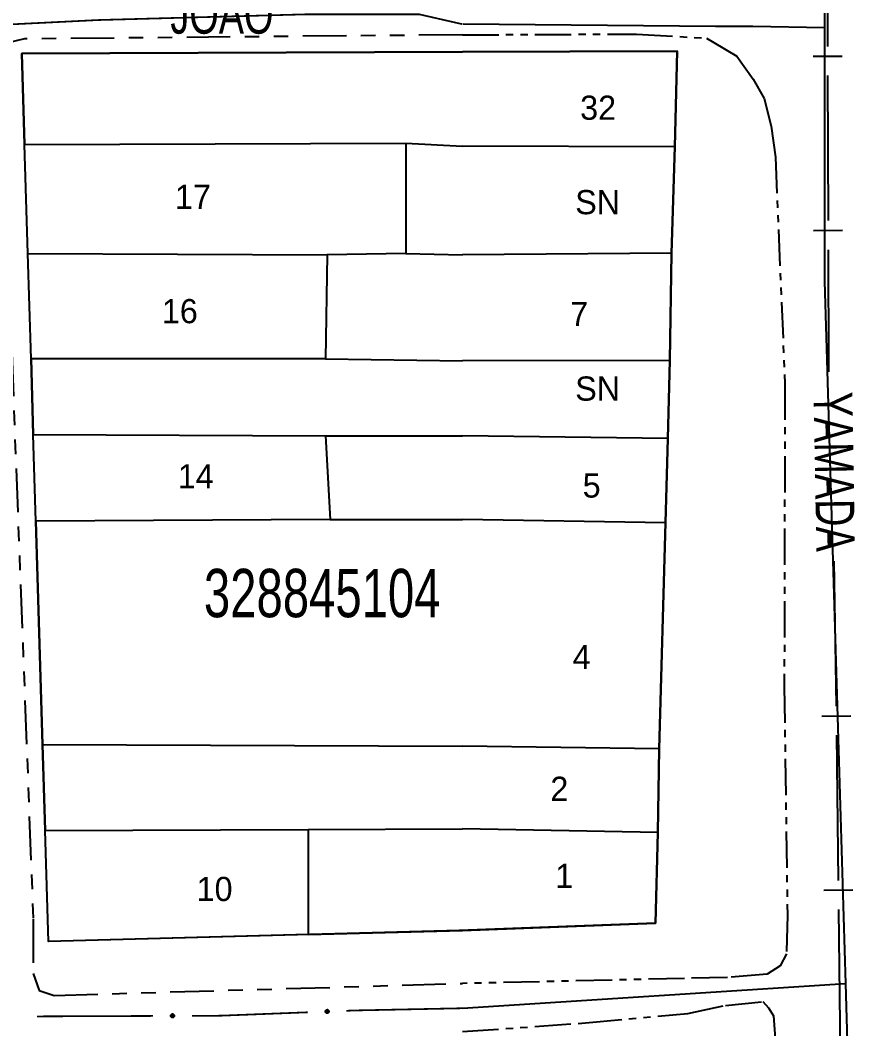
# Model space of a CAD drawing. Extents: x 203604 to 204690, y 4848469 to 4850418.
# Drawn here: x 204591.3 to 204677.6, y 4848731 to 4848835.2 of the extents above; entities that cross this region are included whole.
import ezdxf
from ezdxf.enums import TextEntityAlignment as Align

# ---------------------------------------------------------------- set-up
doc = ezdxf.new("R2010")
doc.units = 0
doc.header["$LTSCALE"] = 1.5
doc.header["$MEASUREMENT"] = 0
doc.linetypes.add('PHANTOMX2', pattern=[5, 2.5, -0.5, 0.5, -0.5, 0.5, -0.5])
doc.linetypes.add('TRACO_25', pattern=[8, 3, -1, 1, -1, 1, -1])
for name, color, linetype in [('CD_MALHA_LOTES', 7, 'CONTINUOUS'), ('CD_TXT_QUADRA', 2, 'CONTINUOUS'), ('LM-LIM-SETOR-FISCAL', 7, 'CONTINUOUS'), ('RU-QUADRA', 210, 'CONTINUOUS'), ('SV-EIXO-ROD-ESTR', 7, 'CONTINUOUS'), ('SV-EIXO-RUA-N-PAV', 6, 'CONTINUOUS'), ('SV-EST-M-N-PAV', 1, 'PHANTOMX2'), ('SV-RUA-NAO-PAV', 7, 'CONTINUOUS'), ('SV-RUA-NAO-PAV-S-GUIA-C-GUIA', 7, 'PHANTOMX2'), ('SV-TXT-EST-M-N-PAV', 7, 'CONTINUOUS'), ('SV-TXT-RUA-N-PAV', 7, 'CONTINUOUS'), ('Th_NmrPort', 7, 'CONTINUOUS')]:
    doc.layers.add(name, color=color, linetype=linetype)
doc.styles.add('ARIAL', font='ARIAL.SHX')

msp = doc.modelspace()

# ---------------------------------------------------------------- linework, layer by layer
at = {"layer": 'CD_MALHA_LOTES', "linetype": 'Continuous', "flags": 128}
for points in [[(204637, 4848831.95), (204591.43, 4848831.78)], [(204591.43, 4848831.78), (204591.71, 4848822.35)], [(204591.71, 4848822.35), (204631.14, 4848822.51)], [(204592.05, 4848811.1), (204591.71, 4848822.35)], [(204631.14, 4848822.51), (204636.99, 4848822.18)], [(204631.14, 4848822.51), (204631.14, 4848811.11)], [(204592.05, 4848811.1), (204623, 4848810.95)], [(204592.38, 4848800.2), (204592.05, 4848811.1)], [(204623, 4848810.95), (204622.84, 4848800.21)], [(204631.14, 4848811.11), (204623, 4848810.95)], [(204631.14, 4848811.11), (204636.99, 4848810.95)], [(204622.84, 4848800.21), (204592.38, 4848800.2)], [(204592.38, 4848800.2), (204592.62, 4848792.38)], [(204622.84, 4848800.21), (204636.99, 4848800)], [(204592.62, 4848792.38), (204622.84, 4848792.24)], [(204592.89, 4848783.44), (204592.62, 4848792.38)], [(204622.84, 4848792.24), (204636.99, 4848792.24)], [(204622.84, 4848792.24), (204623.33, 4848783.61)], [(204623.33, 4848783.61), (204592.89, 4848783.44)], [(204623.33, 4848783.61), (204636.99, 4848783.61)], [(204592.89, 4848783.44), (204593.58, 4848760.33)], [(204593.58, 4848760.33), (204636.99, 4848760.17)], [(204593.58, 4848760.33), (204593.85, 4848751.44)], [(204593.85, 4848751.44), (204621.04, 4848751.55)], [(204594.19, 4848739.99), (204593.85, 4848751.44)], [(204621.04, 4848751.55), (204621.03, 4848740.71)], [(204621.04, 4848751.55), (204636.99, 4848751.61)], [(204621.03, 4848740.71), (204636.99, 4848741.13)], [(204621.03, 4848740.71), (204594.19, 4848739.99)]]:
    msp.add_lwpolyline(points, dxfattribs=at)
at = {"layer": 'CD_MALHA_LOTES', "linetype": 'Continuous'}
for points in [[(204659.21, 4848832.01), (204637, 4848831.95)], [(204658.96, 4848822.12), (204659.21, 4848832.01)], [(204658.96, 4848822.12), (204636.99, 4848822.18)], [(204658.63, 4848811.14), (204658.96, 4848822.12)], [(204658.63, 4848811.14), (204636.99, 4848810.95)], [(204658.43, 4848800.04), (204658.63, 4848811.14)], [(204658.43, 4848800.04), (204636.99, 4848800)], [(204658.24, 4848791.98), (204658.43, 4848800.04)], [(204658.24, 4848791.98), (204636.99, 4848792.24)], [(204657.99, 4848783.26), (204658.24, 4848791.98)], [(204657.99, 4848783.26), (204636.99, 4848783.61)], [(204657.34, 4848759.89), (204657.99, 4848783.26)], [(204657.34, 4848759.89), (204636.99, 4848760.17)], [(204657.21, 4848751.25), (204657.34, 4848759.89)], [(204657.21, 4848751.25), (204636.99, 4848751.61)], [(204656.97, 4848741.89), (204657.21, 4848751.25)], [(204636.99, 4848741.13), (204656.97, 4848741.89)]]:
    msp.add_lwpolyline(points, dxfattribs=at)
at = {"layer": 'LM-LIM-SETOR-FISCAL'}
for p, q in [((204674.702094, 4848847.493015), (204674.748731, 4848832.493088)), ((204673.251847, 4848831.488429), (204676.251832, 4848831.497756)), ((204674.758058, 4848829.493102), (204674.804694, 4848814.493175)), ((204673.307811, 4848813.488516), (204676.307796, 4848813.497843)), ((204674.814022, 4848811.493189), (204674.851331, 4848799.493247)), ((204674.851331, 4848799.493247), (204674.853267, 4848798.870577)), ((204675.402279, 4848779.289153), (204675.632642, 4848764.290922)), ((204674.148177, 4848763.268004), (204677.147823, 4848763.314076)), ((204675.678715, 4848761.291276), (204675.724788, 4848758.29163)), ((204675.724788, 4848758.29163), (204675.726067, 4848758.20837)), ((204675.726067, 4848758.20837), (204675.853511, 4848746.292321)), ((204674.364291, 4848745.276336), (204677.36412, 4848745.30842)), ((204675.885595, 4848743.292493), (204676.046013, 4848728.29335))]:
    msp.add_line(p, q, dxfattribs=at)
at = {"layer": 'RU-QUADRA', "linetype": 'Continuous', "flags": 128}
msp.add_lwpolyline([(204636.67, 4848741.13), (204594.19, 4848739.99), (204593.85, 4848751.44), (204593.58, 4848760.33), (204592.89, 4848783.44), (204592.62, 4848792.38), (204592.38, 4848800.2), (204592.05, 4848811.1), (204591.71, 4848822.35), (204591.43, 4848831.78), (204637, 4848831.95), (204659.21, 4848832.01), (204658.96, 4848822.12), (204658.63, 4848811.14), (204658.43, 4848800.04), (204658.24, 4848791.98), (204657.99, 4848783.26), (204657.34, 4848759.89), (204657.21, 4848751.25), (204656.97, 4848741.89), (204636.67, 4848741.13)], dxfattribs=at)
at = {"layer": 'SV-EIXO-ROD-ESTR'}
for p, q in [((204674.433426, 4848902.638272), (204674.433426, 4848834.419724)), ((204674.433426, 4848834.419724), (204674.433426, 4848829.35437)), ((204674.433426, 4848829.35437), (204674.433426, 4848808.187971)), ((204674.433426, 4848808.187971), (204675.673645, 4848766.640629)), ((204675.673645, 4848766.640629), (204676.599379, 4848735.62853)), ((204676.599379, 4848735.62853), (204677.376882, 4848709.582204))]:
    msp.add_line(p, q, dxfattribs=at)
at = {"layer": 'SV-EIXO-RUA-N-PAV'}
for p, q in [((204663.165733, 4848834.57694), (204637.08, 4848834.81)), ((204667.031501, 4848834.549215), (204663.165733, 4848834.57694)), ((204674.433426, 4848834.419724), (204667.031501, 4848834.549215)), ((204636.999446, 4848733.078714), (204676.599379, 4848735.62853))]:
    msp.add_line(p, q, dxfattribs=at)
at = {"layer": 'SV-EIXO-RUA-N-PAV', "linetype": 'TRACO_25', "const_width": 0.18, "flags": 128}
msp.add_lwpolyline([(204413.67, 4848833.33), (204453.77, 4848833.33), (204472.4, 4848833.63), (204484.58, 4848833.63), (204514.7, 4848833.83), (204529.32, 4848834.08), (204534.21, 4848834.23), (204567.8, 4848834.13), (204586.41, 4848834.59), (204599.31, 4848835.23), (204620.81, 4848835.82), (204632.53, 4848835.82), (204637, 4848834.8)], dxfattribs=at)
at = {"layer": 'SV-EIXO-RUA-N-PAV', "const_width": 0.18}
for points in [[(204621.00602, 4848732.66268), (204612.012882, 4848732.311282)], [(204625.8, 4848732.85), (204625.00297, 4848732.818857)], [(204626.002319, 4848732.85415), (204625.8, 4848732.85)], [(204637, 4848733.08), (204626.002319, 4848732.85415)], [(204605.012958, 4848732.283538), (204593.013044, 4848732.237961)], [(204611.98, 4848732.31), (204609.012929, 4848732.298731)], [(204612.012882, 4848732.311282), (204611.98, 4848732.31)]]:
    msp.add_lwpolyline(points, dxfattribs=at)
at = {"layer": 'SV-EIXO-RUA-N-PAV'}
for points in [[(204623.152364, 4848732.636382), (204623.119669, 4848732.600007), (204623.084131, 4848732.575431), (204623.048591, 4848732.563464), (204623.014429, 4848732.561079), (204622.979203, 4848732.562575), (204622.944022, 4848732.571918), (204622.907271, 4848732.590938), (204622.870552, 4848732.623479), (204622.847769, 4848732.661538), (204622.834173, 4848732.695754), (204622.829634, 4848732.731233), (204622.831661, 4848732.765429), (204622.842575, 4848732.801652), (204622.862213, 4848732.838707), (204622.895828, 4848732.874837), (204622.930833, 4848732.898692), (204622.965513, 4848732.909364), (204623.001211, 4848732.913702), (204623.037154, 4848732.911743), (204623.071637, 4848732.902373), (204623.10891, 4848732.882533), (204623.14413, 4848732.848882), (204623.168321, 4848732.81424), (204623.179478, 4848732.77972), (204623.182956, 4848732.744479), (204623.181886, 4848732.70913), (204623.173966, 4848732.673373), (204623.152364, 4848732.636382)], [(204607.157041, 4848732.181601), (204607.123084, 4848732.146401), (204607.086702, 4848732.123093), (204607.050763, 4848732.112386), (204607.016537, 4848732.111206), (204606.981386, 4848732.113943), (204606.946556, 4848732.124521), (204606.910499, 4848732.144824), (204606.87495, 4848732.178639), (204606.853522, 4848732.217478), (204606.84114, 4848732.252151), (204606.837855, 4848732.287769), (204606.841086, 4848732.321872), (204606.85327, 4848732.357688), (204606.874202, 4848732.394028), (204606.909069, 4848732.42895), (204606.944894, 4848732.451557), (204606.979928, 4848732.461), (204607.015757, 4848732.464076), (204607.051609, 4848732.460852), (204607.08574, 4848732.450272), (204607.12229, 4848732.42913), (204607.156303, 4848732.394259), (204607.179258, 4848732.358786), (204607.18919, 4848732.323894), (204607.191425, 4848732.288552), (204607.189109, 4848732.253263), (204607.179933, 4848732.217808), (204607.157041, 4848732.181601)]]:
    msp.add_lwpolyline(points, close=True, dxfattribs=at)
for points in [[(204623.179478, 4848732.77972), (204622.829634, 4848732.731233)], [(204623.168321, 4848732.81424), (204622.831661, 4848732.765429)], [(204623.178604, 4848732.762429), (204622.833558, 4848732.716173)], [(204623.170402, 4848732.797613), (204622.833643, 4848732.74895)], [(204623.182956, 4848732.744479), (204622.834173, 4848732.695754)], [(204623.154018, 4848732.832478), (204622.841803, 4848732.784773)], [(204623.14413, 4848732.848882), (204622.842575, 4848732.801652)], [(204623.178679, 4848732.725562), (204622.846011, 4848732.677058)], [(204623.181886, 4848732.70913), (204622.847769, 4848732.661538)], [(204623.122743, 4848732.864029), (204622.855416, 4848732.82081)], [(204623.10891, 4848732.882533), (204622.862213, 4848732.838707)], [(204623.173194, 4848732.691208), (204622.863758, 4848732.642247)], [(204623.173966, 4848732.673373), (204622.870552, 4848732.623479)], [(204623.084863, 4848732.88986), (204622.886754, 4848732.857539)], [(204623.162254, 4848732.656642), (204622.89236, 4848732.609226)], [(204623.071637, 4848732.902373), (204622.895828, 4848732.874837)], [(204623.152364, 4848732.636382), (204622.907271, 4848732.590938)], [(204623.050084, 4848732.906254), (204622.919722, 4848732.887504)], [(204623.037154, 4848732.911743), (204622.930833, 4848732.898692)], [(204623.133749, 4848732.617292), (204622.93302, 4848732.582138)], [(204623.119669, 4848732.600007), (204622.944022, 4848732.571918)], [(204623.099471, 4848732.58591), (204622.97042, 4848732.568578)], [(204623.084131, 4848732.575431), (204622.979203, 4848732.562575)], [(204607.18919, 4848732.323894), (204606.837855, 4848732.287769)], [(204607.179258, 4848732.358786), (204606.841086, 4848732.321872)], [(204607.191425, 4848732.288552), (204606.84114, 4848732.252151)], [(204607.187708, 4848732.306644), (204606.841246, 4848732.27258)], [(204607.180751, 4848732.342096), (204606.842486, 4848732.305333)], [(204607.165606, 4848732.377516), (204606.851903, 4848732.340847)], [(204607.186483, 4848732.269797), (204606.852313, 4848732.23305)], [(204607.156303, 4848732.394259), (204606.85327, 4848732.357688)], [(204607.189109, 4848732.253263), (204606.853522, 4848732.217478)], [(204607.135463, 4848732.41015), (204606.866778, 4848732.376381)], [(204607.17979, 4848732.235659), (204606.868822, 4848732.197635)], [(204607.12229, 4848732.42913), (204606.874202, 4848732.394028)], [(204607.179933, 4848732.217808), (204606.87495, 4848732.178639)], [(204607.167639, 4848732.201499), (204606.896241, 4848732.163626)], [(204607.098517, 4848732.437301), (204606.899392, 4848732.411983)], [(204607.08574, 4848732.450272), (204606.909069, 4848732.42895)], [(204607.157041, 4848732.181601), (204606.910499, 4848732.144824)], [(204607.064337, 4848732.45491), (204606.933396, 4848732.440767)], [(204607.137765, 4848732.163179), (204606.935921, 4848732.135122)], [(204607.051609, 4848732.460852), (204606.944894, 4848732.451557)], [(204607.123084, 4848732.146401), (204606.946556, 4848732.124521)], [(204607.102402, 4848732.133025), (204606.97282, 4848732.120252)], [(204607.086702, 4848732.123093), (204606.981386, 4848732.113943)]]:
    msp.add_lwpolyline(points, dxfattribs=at)
at = {"layer": 'SV-EST-M-N-PAV'}
for p, q in [((204667.060185, 4848829.132105), (204668.199449, 4848827.126802)), ((204668.199449, 4848827.126802), (204668.934243, 4848824.272853)), ((204668.934243, 4848824.272853), (204669.367209, 4848821.070012)), ((204669.367209, 4848821.070012), (204670.342881, 4848797.658131)), ((204670.342881, 4848797.658131), (204670.27672, 4848766.347808)), ((204670.27672, 4848766.347808), (204670.601132, 4848742.688487)), ((204670.601132, 4848742.688487), (204670.4978, 4848738.692064)), ((204670.4978, 4848738.692064), (204669.836355, 4848737.479414)), ((204668.663711, 4848733.108141), (204669.156737, 4848732.286431)), ((204669.156737, 4848732.286431), (204670.962365, 4848707.12499))]:
    msp.add_line(p, q, dxfattribs=at)
at = {"layer": 'SV-RUA-NAO-PAV', "linetype": 'TRACO_25'}
msp.add_polyline3d([(204636.99, 4848833.7, 13.69), (204591.7, 4848833.28, 13.69), (204590, 4848832.89, 13.69), (204589.5, 4848831.76, 13.69), (204589.47, 4848824.84, 13.69), (204592.61, 4848742.29, 13.1), (204592.6, 4848736.66, 13.1), (204593.24, 4848734.92, 13.1), (204594.79, 4848734.41, 13.1), (204636.99, 4848735.64, 13.1)], dxfattribs=at)
at = {"layer": 'SV-RUA-NAO-PAV-S-GUIA-C-GUIA'}
for p, q in [((204636.994607, 4848833.699259), (204654.98586, 4848833.782699)), ((204654.98586, 4848833.782699), (204662.232984, 4848833.353131)), ((204662.232984, 4848833.353131), (204663.009358, 4848832.892384)), ((204663.009358, 4848832.892384), (204665.372836, 4848831.489753)), ((204665.372836, 4848831.489753), (204667.060185, 4848829.132105)), ((204669.836355, 4848737.479414), (204668.513464, 4848736.597487)), ((204659.976689, 4848736.161599), (204636.992902, 4848735.644985)), ((204664.417532, 4848736.261417), (204659.976689, 4848736.161599)), ((204668.513464, 4848736.597487), (204664.417532, 4848736.261417)), ((204664.184185, 4848733.373743), (204668.07208, 4848733.765508)), ((204668.07208, 4848733.765508), (204668.663711, 4848733.108141)), ((204649.732647, 4848731.567301), (204660.293387, 4848732.540001)), ((204660.293387, 4848732.540001), (204664.184185, 4848733.373743)), ((204636.991817, 4848730.659403), (204649.732647, 4848731.567301))]:
    msp.add_line(p, q, dxfattribs=at)

# ---------------------------------------------------------------- texts
at = {"layer": 'CD_TXT_QUADRA', "style": 'ARIAL', "width": 0.7}
msp.add_text('328845104', height=5, dxfattribs=at).set_placement((204610.26, 4848773.5))
at = {"layer": 'SV-TXT-EST-M-N-PAV', "style": 'ARIAL', "width": 0.7}
msp.add_text('YAMADA', height=4, rotation=271, dxfattribs=at).set_placement((204673.306154, 4848796.762821))
at = {"layer": 'SV-TXT-RUA-N-PAV', "style": 'ARIAL', "width": 0.7}
msp.add_text('JOÃO', height=4, dxfattribs=at).set_placement((204606.8, 4848833.82))
at = {"layer": 'Th_NmrPort', "color": 1}
for s, p in [('32', (204649.168554, 4848826.167271)), ('17', (204607.27, 4848816.96)), ('SN', (204648.658554, 4848816.407271)), ('16', (204605.91, 4848805.14)), ('7', (204648.138554, 4848804.847271)), ('SN', (204648.658554, 4848797.137271)), ('14', (204607.553333, 4848788.07)), ('5', (204649.428554, 4848787.117271)), ('4', (204648.398554, 4848769.387271)), ('2', (204646.088554, 4848755.767271)), ('1', (204646.598554, 4848746.767271)), ('10', (204609.506667, 4848745.41))]:
    msp.add_text(s, height=2.5, dxfattribs=at).set_placement(p, align=Align.MIDDLE_LEFT)

doc.saveas('drawing.dxf')
